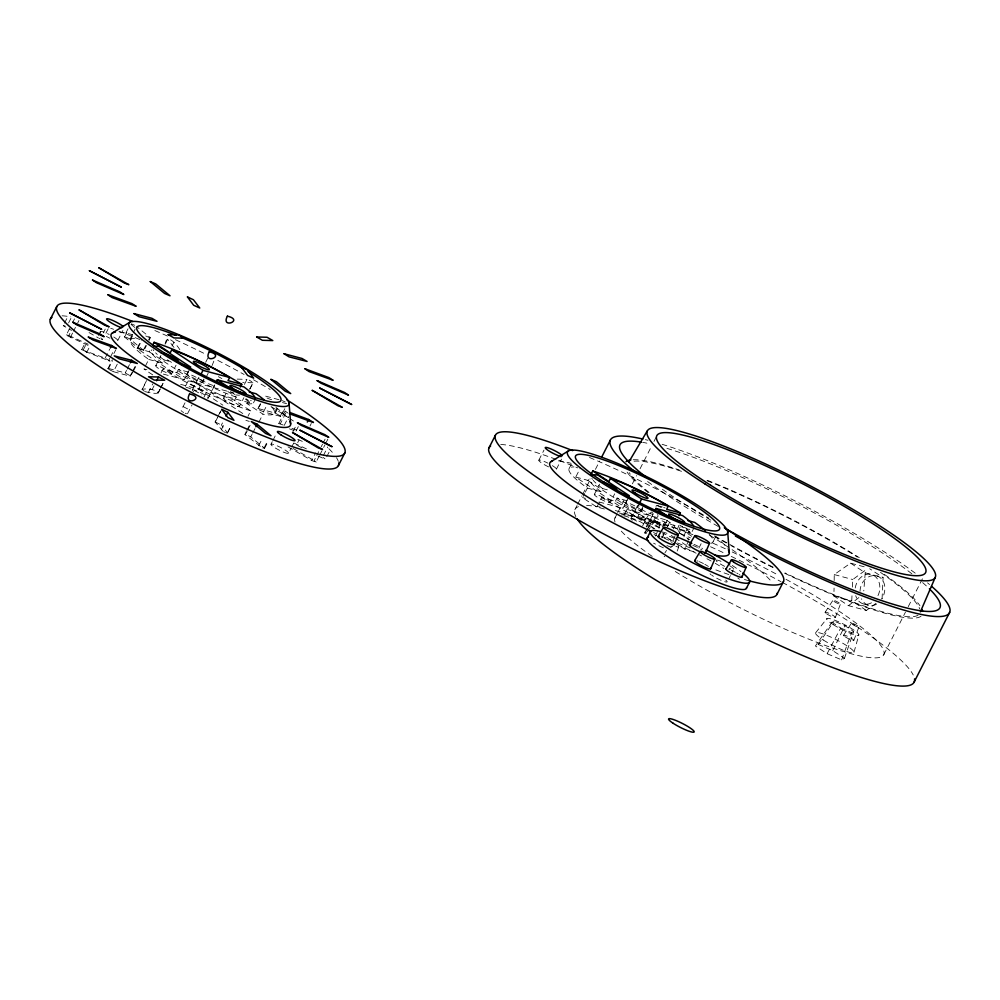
<?xml version="1.0" encoding="UTF-8"?>
<svg xmlns="http://www.w3.org/2000/svg" width="1000" height="1000" viewBox="0 0 1000 1000"><rect width="100%" height="100%" fill="white"/><g stroke="black" fill="none" stroke-linecap="round" stroke-linejoin="round"><path stroke-width="0.75" stroke-dasharray="5 3.75" d="M834.175 580.562L834.25 574.575L850.588 563.162L866.988 567.55M876.038 603.312L866.375 610.45L848.5 605.662L833.863 596L834.075 588.05M69.6 328.537L66.375 334.862L66.9 335.55L91.112 346.8M866.375 610.45L851.737 600.788L852.113 593.2M852.412 587.125L852.788 579.538L867.262 568.837M882.062 598.85L883.112 577.6L869.7 568.75M850.588 563.162L865.225 572.812L863.775 590.95M146.575 380.562L142.062 389.412L144.375 391.25M145.137 391.65C168.912 397.388 154 386.575 142.062 389.412M249.887 389.062L253.137 382.6L249.262 380.138M683.988 536.875L686.413 528.162M854.013 652.225L858.863 634.837M128.025 328.812L124.162 336.388L124.575 337.038L137.988 347.9L142.062 350.15L143.887 350.6L146.463 345.538M143.887 350.6L129.575 338.738L124.162 336.388M149.037 340.487L150.225 337.612L136.5 326.45M246.137 431.675L244.95 434.55L262.013 447.638M262.75 447.962L264.613 448.275L250.263 436.538L244.85 434.2M678.538 531.55L680.975 524.487M844.45 658.337L853.7 631.5L844.925 625.712L834.038 621.075L831.925 622.238L815.413 645.975L827.125 653.7L841.637 659.875L844.45 658.337L832.738 650.612L818.225 644.425L815.413 645.975M666.9 545.525L670.863 547.212L672.438 542.913M675.05 535.75L672.962 541.487L662.812 534.675M677.15 530.025L680.3 521.425M841.637 659.875L851.6 632.663L853.7 631.5M655.675 536.1L658.213 529.425M658.713 528.088L660.238 524.087M677.188 551.062L678.7 547.062A4.2 0.65 27 0 0 676.338 545.163M835.362 617.463L840.425 604.125M853.825 640.438L858.888 627.1M661.963 537.938L664.675 532.413M667.375 526.875L670.088 521.35M832.738 650.612L844.925 625.712M64.5 323.113L68.425 315.413M68.6 322.912L71.312 317.587M72.588 322.675L74.513 318.875M66.375 334.862L68.812 335.538L71.388 330.475M70.312 337.488L72.888 332.425M73.525 331.163L75.462 327.375M77.663 323.05L78.95 320.513M81.713 349.675L105.138 358.15L110.013 361.125L82.413 350.438L81.713 349.675L85.588 342.088M83.25 349.925L86.463 343.612M86.6 352.65L89.812 346.325M98.425 335.475L100.363 331.688M103.312 332.875L105.25 329.087M105.938 333.188L108.513 328.125M105.138 358.15L109.637 349.3M117.762 340.562L122.912 330.45M108.488 360.875L109.775 358.338M110.412 357.075L114.288 349.487M113.875 353.55L115.812 349.75M107.9 368.725L112.3 359.675M107.788 368.512L108.562 368.488L112.425 360.9M124.575 337.038L128.45 329.45M108.637 369.35L113.438 371.7L117.3 364.113M130.05 339.087L132.625 334.038M133.275 332.775L135.2 328.975M130.325 340.225L132.9 335.175M190.1 368.338L184.3 379.712L137.037 348.537L141.875 339.05M108.562 368.488L125.225 372.95L126.525 370.412M127.163 369.15L129.738 364.1M137.988 347.9L141.213 341.575M113.438 371.7L130.113 376.163L132.037 372.375M132.688 371.112L135.912 364.787M143.463 349.963L146.037 344.9M148.613 339.85L149.9 337.312M130.113 376.163L132.812 372.337M133.45 371.075L136.675 364.75M137.037 348.537A80.775 12.5 27 0 1 149.288 351.812L150.662 349.1M145.312 366.2L148.763 359.425A80.775 12.5 27 0 1 135.363 338.275M165.075 344.25C166.838 331.388 178.45 347 179.975 349.975M142.275 389.375L146.137 381.788M165.812 343.175L167.65 339.2M155.775 365.637L160.925 355.525M148.763 359.425L162.488 363.1L164.088 359.938L171.5 361.925M148.2 392.788L152.713 383.938M172.05 345.975L173.975 342.175M152.1 389.637L154.025 385.85M161.012 372.95L163.088 368.888L177.325 372.875A57.438 8.888 27 0 0 234.2 400.112L250.725 410.863L247.963 416.275M158.025 393.05L159.963 389.25M160.6 387.987L163.175 382.938M158.238 393L160.162 389.212M160.812 387.95L163.388 382.887M171.55 374A8.975 1.388 27 0 0 160.975 367.038A8.975 1.388 27 0 0 158.45 368.425A8.975 1.388 27 0 0 171.55 374L176.05 365.163M176.812 372.55L178.425 369.4L191.75 372.962M187.037 374.012L188.325 371.475M185.387 386.362L187.963 381.3M185.025 402.812L181.075 410.562L181.713 411.3M205.675 362.287L207.7 358.338M192.362 389.787L198.8 377.137A8.975 1.388 27 0 0 206.275 382.663A8.975 1.388 27 0 0 214.688 385.15M149.288 351.812L196.537 382.987L199.125 377.938M180.688 384.363L198.625 389.162L203.787 379.05M202.812 382.375A8.975 1.388 27 0 0 192.25 375.4A8.975 1.388 27 0 0 189.713 376.8A8.975 1.388 27 0 0 202.812 382.375L204.1 379.837M187.475 413.825L192.075 404.812M206.275 376.925L208.212 373.137M212.075 365.55L213.837 361.175M203.988 397.175L207.213 390.85M242.8 413.512L210.875 392.438L214.737 384.862M208.137 398.15L214.575 385.513M223.625 398.15L226.85 391.825M223.162 431.375L215.113 421.987L217.688 416.925M218.337 415.662L220.263 411.875M215.2 422.175L219.062 414.6M219.713 413.325L221.65 409.538M226.125 432.775L227.525 432.962L221.45 424.975L223.375 421.188M234.65 400.262L236.262 397.1L227.162 391.1M221.188 429.975L225.062 422.388M244.4 384.425L246.975 379.375L248.538 379.825M239.4 406.512A8.975 1.388 27 0 0 228.837 399.538A8.975 1.388 27 0 0 226.3 400.938A8.975 1.388 27 0 0 239.4 406.512L243.912 397.663M227.438 432.775L231.3 425.188M249.688 389.1L253.113 382.738M227.525 432.962L231.388 425.375M271.913 407.15A80.775 12.5 27 0 1 262.962 414.137L246.887 403.525L248.487 400.375L249.975 400.588A57.438 8.888 27 0 0 251.275 400.675M253.487 402.85L255.1 399.688M246.775 430.4L250 424.087M284.812 408.7L280.938 416.275L280.175 416.312L263.5 411.85L259.288 409.888L257.85 408.663L260.425 403.612M245.275 434.837L247.2 431.05M247.85 429.787L250.425 424.725M257.85 408.663L261.2 403.575M250.738 436.9L252.025 434.363M252.675 433.1L255.25 428.05M263.5 411.85L266.725 405.538M258.825 422.262L262.962 414.137M274.513 412.962L277.087 407.912M258.675 445.712L262.538 438.125M258.625 408.638L275.3 413.1L277.875 408.038M264.15 447.762L268.012 440.175M280.175 416.312L284.037 408.725M264.575 448.4L268.438 440.825M278.712 423.663L285.163 411.025L286.688 411.287L280.25 423.925L278.712 423.663L279.962 424.8M270.975 444.225L272.262 441.7M272.9 440.438L276.125 434.113M284.237 425.375L288.75 416.525M292.962 431.662L296.188 425.337M296.038 431.075L298.612 426.025M288.538 453.225A9.875 1.525 27 0 0 276.062 445.35A9.875 1.525 27 0 0 274.662 447.6A9.875 1.525 27 0 0 288.538 453.225L291.112 448.175M291.762 446.912L293.7 443.113M301.863 447.8L296.475 445.05L299.05 439.988M310 426.012L311.288 423.488M319.363 455.8L316.025 462.212L311.712 460.487L315.575 452.9M316.15 462.125L314.163 460.55L316.1 456.763M316.75 455.5L318.675 451.7M321.213 446.737L322.5 444.2M323.137 442.938L325.075 439.15M320.012 454.538L321.95 450.75M323.65 447.413L324.938 444.875M325.575 443.612L328.15 438.562M323.35 455.562L327.725 446.987M326.75 456.737L330.675 449.038M538.825 460.213L543.987 450.1M556.4 469.212L561.55 459.1M568.962 468.875L571.538 463.825M628.737 496.987L622.938 508.363L575.688 477.188L580.513 467.7M575.688 477.188A80.775 12.5 27 0 1 587.925 480.462L589.3 477.75M574.888 509.7L577.013 505.525M577.712 504.137L581.962 495.788M582.675 494.4L590.475 479.1M595.425 469.375L599.675 461.025M604.375 509.012L596.9 507.013A80.775 12.5 27 0 1 582.562 497.562L584.637 493.5M585.325 492.137L587.4 488.075A80.775 12.5 27 0 1 574 466.925M594.412 494.288L599.562 484.175M587.4 488.075L601.125 491.75L602.737 488.587L610.138 490.575M596.9 507.013L601.725 497.537L615.962 501.525A57.438 8.888 27 0 0 664.362 525.625M610.188 502.65A8.975 1.388 27 0 0 599.625 495.688A8.975 1.388 27 0 0 597.087 497.075A8.975 1.388 27 0 0 610.188 502.65L614.688 493.812M615.45 501.2L617.062 498.05L630.388 501.613M614.925 518.088L617.013 513.987M617.712 512.612L624.7 498.913M632.375 483.85L636.562 475.637M640.05 468.787L651.213 446.875M654 441.4L656.1 437.287M625.675 502.663L626.962 500.125M624.025 515.013L626.6 509.95M631 518.438L637.45 505.788M587.925 480.462L635.188 511.637L638.4 505.312M619.325 513.013L637.275 517.812L643.713 505.175M641.45 511.025A8.975 1.388 27 0 0 630.887 504.05A8.975 1.388 27 0 0 628.35 505.45A8.975 1.388 27 0 0 641.45 511.025L642.738 508.488M642.638 525.825L645.85 519.5M646.775 526.8L653.375 513.513M662.262 526.8L666.137 519.212M673.3 528.913L674.9 525.75L664.513 518.9M678.037 535.163L682.55 526.312M691.712 536.263L685.525 532.175L687.138 529.025L688.625 529.237A57.438 8.888 27 0 0 689.912 529.325M692.138 531.5L693.737 528.337M674.312 542.25L684.525 549L688.675 540.862M698.838 548.2L701.6 542.788M713.15 541.613L715.738 536.562M729.112 578.088L730.4 575.562M731.05 574.3L733.625 569.237M883.825 654.587L905.45 612.137M908.25 606.65L922.9 577.9M664.925 524.825L669.212 516.712M827.125 653.7L840.713 628.025L831.925 622.238M644.925 532.238L647.262 528.663M648.05 527.463L652.738 520.3M664.95 552.825L666.513 550.425M825.113 612.275L832.925 600.337M843.575 635.25L851.4 623.3M647.438 531.763L658.263 515.788M818.225 644.425L834.038 621.075M646.375 530.812L644.638 533.3L646.513 532.275M647.237 529.562L657.675 514.562M644.788 520.225L651.35 511.962M815.638 632.788L826.875 618.638M215.113 421.987L221.45 424.975M858.85 597.6L848.5 605.662M670.863 547.212L672.738 546.188M183.1 406.6L189.5 409.862M230.712 391.75L235.075 394.712M150.325 337.962L144.913 335.613M237.15 379.113L246.975 379.375M252.9 382.775L242.7 382.463M239.45 395.238L235.725 394.95M246.887 403.525L248.375 403.738A57.438 8.888 27 0 0 253.6 401.112M685.525 532.175L687.013 532.388A57.438 8.888 27 0 0 692.237 529.763M278.962 399.712L265.062 395.988C263.463 397.025 271.025 399.85 272.725 399.95M282.45 402.562L286.613 403.675M146.912 369.712L143.925 368.913A80.775 12.5 27 0 0 153.125 375.125M163.363 374.113L184.3 379.712M196.537 382.987L233.925 392.987M210.875 392.438L251.25 403.25A80.775 12.5 27 0 0 244.488 398.625M865.225 572.812L883.112 577.6M582.562 497.562L585.562 498.363M599.012 501.962L622.938 508.363M635.188 511.637L668.075 520.438M834.25 574.575L852.788 579.538M833.863 596L851.737 600.788M863.5 603.938L868.737 605.337M131.225 323.787L134.7 325.288M275.3 413.1L280.938 416.275M125.225 372.95L130.875 376.125M674.9 525.75L674.45 525.6A57.438 8.888 27 0 1 617.575 498.363L617.062 498.05M236.262 397.1L235.812 396.95A57.438 8.888 27 0 1 178.938 369.712L178.425 369.4M101.25 339.288L102.713 339.5L101.975 338.725M186.513 413.738L185.175 413.237M280.25 423.925L283.163 425.025M291.925 428.312L297.762 430.5M289.438 428.837L295.275 431.025M65.15 326.012L63.212 325.65L71.55 330.438M282.312 400.637L285.262 402.013M654.038 534.575L656.688 535.7M840.713 628.025L851.6 632.663M171.525 362.35L167.288 359.825M68.812 335.538L88.225 344.225M297.738 439.325L303.288 441.812M225.438 432.512L223.912 431.788M99.025 338.275L99.8 338.663M306.413 448.862L293.587 442.875L296.475 445.05M318.025 456.025L325.462 459.275L323.325 457.5M287.8 412.975L285.163 411.025M183.637 412.488L182.25 411.675M293.087 448.438L314.163 460.55M89.05 332.575L98.275 337.863M288 446.863L311.712 460.487M100.738 337.938L101.412 338.338M684.538 527.3L687.138 529.025M679.475 532.987L689.362 539.513A80.775 12.5 27 0 1 685.75 538.312M659.725 527.837L649.513 521.087L689.887 531.9A80.775 12.5 27 0 0 679.425 524.875M671.225 535.413L673.775 537.1M675.062 537.95L687.825 546.375M637.275 517.812L653.875 528.775M245.9 398.65L248.487 400.375M198.625 389.162L222.9 405.175M602.737 488.587L602.35 488.312A57.438 8.888 27 0 1 593.25 480.363M601.125 491.75L600.737 491.475A57.438 8.888 27 0 1 590.075 478.875M164.088 359.938L163.7 359.663A57.438 8.888 27 0 1 155.625 352.837M162.488 363.1L162.1 362.825A57.438 8.888 27 0 1 151.938 349.837M131.025 324.387L135.488 328.013M174 347.45L167.738 339.387M575.862 516.638A190.275 29.438 27 0 1 578.438 506.65M586.587 505.538A190.275 29.438 27 0 1 600.425 507.1M615.237 510.513A190.275 29.438 27 0 1 660.013 525.462M680 533.45A190.275 29.438 27 0 1 690.425 537.85M710.562 546.75A190.275 29.438 27 0 1 725.675 553.763M731.225 556.4A190.275 29.438 27 0 1 781.012 581.675M782.362 582.4A190.275 29.438 27 0 1 913.225 675M921.05 616.188A166.938 25.825 27 0 1 784 572.938M773.025 567.575A166.938 25.825 27 0 1 730.9 545.55M726.237 542.975A166.938 25.825 27 0 1 715.962 537.137M648.188 492.663A166.938 25.825 27 0 1 627.087 472.1M633.212 459.75A166.938 25.825 27 0 1 679.262 469.938M707.55 480.4A166.938 25.825 27 0 1 859.262 557.65M884.425 574.412A166.938 25.825 27 0 1 919.963 605.775M674.038 538.15A21.538 3.337 27 0 1 662.475 532.975M654.8 528.737A21.538 3.337 27 0 1 645.05 519.975A21.538 3.337 27 0 1 661.475 525.062M656 506.362A17.95 2.775 27 0 1 658.812 505.913M659.837 506.163A17.95 2.775 27 0 1 662.275 506.912M663.65 507.413A17.95 2.775 27 0 1 665.125 507.987M710.875 520.188A179.513 27.775 27 0 1 661.787 488.888M642.638 442.35A179.513 27.775 27 0 1 646.875 443.162M666.912 448.363A179.513 27.775 27 0 1 913.675 575.2M922.625 582.587A179.513 27.775 27 0 1 928.4 587.863M918.125 615.125A164.075 25.387 27 0 1 785.013 572.925M773.025 567.087A164.075 25.387 27 0 1 729.338 544.175M726.825 542.775A164.075 25.387 27 0 1 714.75 535.9M649.05 492.425A164.075 25.387 27 0 1 629.163 472.575M634.075 461.225A164.075 25.387 27 0 1 682.763 471.763M706.975 480.725A164.075 25.387 27 0 1 857.387 557.087M880.487 572.375A164.075 25.387 27 0 1 919.712 608.962M860.013 591.325A15.237 12.8 -77 0 1 870.037 576.225L873.35 575.525A15.263 12.412 -75.6 0 1 879.562 577.175A15.263 11.975 -74.4 0 1 884.325 584.087L884.7 585.9A15.237 11.5 -73.4 0 1 881.725 599.05M718.225 526.462A190.275 29.438 27 0 1 647.438 481.425M645.4 439.637A190.275 29.438 27 0 1 647.987 440.288M662.113 444.3A190.275 29.438 27 0 1 915.575 573.438M927.537 582.863A190.275 29.438 27 0 1 929.562 584.562M785.975 579.312A150.787 23.325 27 0 1 871.75 657.763A150.787 23.325 27 0 1 674.488 571.025M652.212 556.4A150.787 23.325 27 0 1 619.663 529.312M615.025 521.975A150.787 23.325 27 0 1 616.487 516.312M621.213 514.925A150.787 23.325 27 0 1 692.962 534.75M712.812 543.138A150.787 23.325 27 0 1 725.7 548.938M732.237 551.975A150.787 23.325 27 0 1 778.275 575.125M876.525 604.15A15.237 11.5 -73.4 0 1 875.013 604.9L873.475 605.4A15.263 11.975 -74.4 0 1 865.875 604.05A15.263 12.412 -75.6 0 1 861.488 598.812M678.7 547.062A4.2 0.65 27 0 1 675.9 546.325M646.388 533.725A5.75 0.887 27 0 1 646.087 532.25M664.85 556.688A5.75 0.887 27 0 1 664.188 556.2M855.225 588.013A15.263 12.2 -75 0 1 872.113 574.688A15.263 12.2 -75 0 1 877.8 596.038M871.488 602.8A15.263 12.2 -75 0 1 855.688 595.688M62.075 315.8A161.562 25 27 0 1 70.763 316.85M110.662 328.237A161.562 25 27 0 1 113.575 329.288M118.938 331.275A161.562 25 27 0 1 141.75 340.35M218.375 376.688A161.562 25 27 0 1 221.863 378.537M271.038 406.587A161.562 25 27 0 1 288.163 417.488M290.3 418.913A161.562 25 27 0 1 293.425 421.012M328.837 448.675A161.562 25 27 0 1 333.35 453.5M336.512 457.738A161.562 25 27 0 1 338.312 461.362M154.863 330.538A161.562 25 27 0 1 168.5 336.525M175.438 339.688A161.562 25 27 0 1 203.663 353.212M217.8 360.387A161.562 25 27 0 1 244.1 374.475M253.45 379.738A161.562 25 27 0 1 270.138 389.487M113.737 336.987A9.875 1.525 27 0 1 116.062 340.588M109.963 338.25A9.875 1.525 27 0 1 106.388 336.425M100.588 332.45A9.875 1.525 27 0 1 109.188 334.462M250.725 410.863A80.775 12.5 27 0 1 163.088 368.888M119.725 332.188A100.525 15.55 27 0 1 132.5 334.688M275.95 407.362A100.525 15.55 27 0 1 288.688 419.575M153.812 350.675A57.438 8.888 27 0 1 153.212 349.75M249.3 421.388A80.775 12.5 27 0 1 245.888 420.337M192.25 390.138A8.975 1.388 27 0 1 201.713 393.162A8.975 1.388 27 0 1 207.488 398.212M193.637 391.575A8.975 1.388 27 0 1 192.688 390.75M186.075 387.35A10.775 1.663 27 0 1 201.8 394.888M653.325 513.812A8.975 1.388 27 0 1 642.85 510.225A8.975 1.388 27 0 1 639.237 505.95M651.95 512.362A8.975 1.388 27 0 1 652.9 513.2M630.9 518.787A8.975 1.388 27 0 1 640.35 521.812A8.975 1.388 27 0 1 646.137 526.862M632.275 520.225A8.975 1.388 27 0 1 631.325 519.4M694.075 551.688A80.775 12.5 27 0 1 684.525 549M690.325 547.9A100.525 15.55 27 0 1 676.25 542.475M673.55 541.362A100.525 15.55 27 0 1 661.55 536.2M655.812 533.6A100.525 15.55 27 0 1 653.487 532.537M558.362 460.838A100.525 15.55 27 0 1 571.138 463.338M714.587 536.013A100.525 15.55 27 0 1 727.337 548.225M623.987 515.938A10.775 1.663 27 0 1 637.888 521.862M709.112 534.225A80.775 12.5 27 0 1 711.025 543.275M659.513 527.888A80.775 12.5 27 0 1 601.725 497.537M592.45 479.325A57.438 8.888 27 0 1 591.862 478.4M500.725 444.45A161.562 25 27 0 1 577.762 467.912M657.013 505.337A161.562 25 27 0 1 663.975 509.038M709.675 535.237A161.562 25 27 0 1 729.987 548.263M732.075 549.663A161.562 25 27 0 1 771.988 582.15M729.6 565.65A9.875 1.525 27 0 1 729.237 568.4M724.625 566.337A9.875 1.525 27 0 1 716.162 560.763M716.237 560.1A9.875 1.525 27 0 1 722.663 562.013M749.237 580.837A161.562 25 27 0 1 742.038 578.787M728.825 574.55A161.562 25 27 0 1 712.45 568.612M663.413 547.837A161.562 25 27 0 1 653.587 543.225M589.487 457.475A161.562 25 27 0 1 708.775 518.138M725.725 580.05A9.875 1.525 27 0 1 723.8 581.4A9.875 1.525 27 0 1 711.8 575.262M711.062 574.712A9.875 1.525 27 0 1 710.013 573.775M552.388 465.637A9.875 1.525 27 0 1 554.7 469.237M548.612 466.9A9.875 1.525 27 0 1 538.8 460.438A9.875 1.525 27 0 1 547.825 463.113M677.163 544.612A55.65 8.612 27 0 1 696.137 553.212M699.388 554.837A55.65 8.612 27 0 1 701.562 555.938M706.912 558.737A55.65 8.612 27 0 1 711.125 561.025M715.225 563.325A55.65 8.612 27 0 1 723.875 568.475M737.775 577.962A55.65 8.612 27 0 1 739.525 579.362M662.188 531.888A55.65 8.612 27 0 1 669.212 534.062M693.95 544.288A55.65 8.612 27 0 1 702.613 548.513M732.312 565.487A55.65 8.612 27 0 1 741 571.65M692.8 545.425A8.975 1.388 27 0 1 702 549.987M728.838 569.375A8.975 1.388 27 0 1 729.987 569.788M731.263 570.312A8.975 1.388 27 0 1 735.4 572.288M736.75 573.025A8.975 1.388 27 0 1 738.012 573.763M739.15 574.487A8.975 1.388 27 0 1 740.125 575.163M661.538 537.062A8.975 1.388 27 0 1 662.75 537.525M664.062 538.088A8.975 1.388 27 0 1 669.525 540.887M670.738 541.625A8.975 1.388 27 0 1 671.8 542.325M697.05 560.837A8.975 1.388 27 0 1 698.125 561.2M699.35 561.675A8.975 1.388 27 0 1 703.438 563.562M704.812 564.288A8.975 1.388 27 0 1 708.388 566.475M653.812 521.375A4.2 0.65 27 0 0 660.1 524.175A4.2 0.65 27 0 0 655.55 521.025A4.2 0.65 27 0 0 653.812 521.375M845.037 636.725A5.75 0.887 27 0 0 853.65 640.55A5.75 0.887 27 0 0 847.412 636.237A5.75 0.887 27 0 0 845.037 636.725M823.275 639.987A21.538 3.337 27 0 0 853.888 652.55A21.538 3.337 27 0 0 827.125 635.475A21.538 3.337 27 0 0 823.275 639.987M833.238 624.637A17.95 2.775 27 0 0 858.75 635.1A17.95 2.775 27 0 0 836.45 620.875A17.95 2.775 27 0 0 833.238 624.637M852.463 624.388A4.2 0.65 27 0 0 858.763 627.188A4.2 0.65 27 0 0 854.2 624.025A4.2 0.65 27 0 0 852.463 624.388M826.575 613.763A5.75 0.887 27 0 0 835.175 617.587A5.75 0.887 27 0 0 828.95 613.275A5.75 0.887 27 0 0 826.575 613.763M834 601.413A4.2 0.65 27 0 0 840.288 604.212A4.2 0.65 27 0 0 835.738 601.062A4.2 0.65 27 0 0 834 601.413M191.337 384.4A10.775 1.663 27 0 0 207.05 391.1A10.775 1.663 27 0 0 194.375 382.738A10.775 1.663 27 0 0 191.337 384.4M629.975 513.05A10.775 1.663 27 0 0 645.688 519.75A10.775 1.663 27 0 0 633.013 511.388A10.775 1.663 27 0 0 629.975 513.05"/><path stroke-width="1.5" d="M674.062 544.688L678.25 534.875A8.263 1.275 27 0 0 667.85 528.288A8.263 1.275 27 0 0 666.625 530.15A8.263 1.275 27 0 0 678.25 534.875M705.325 553.05L709.513 543.237A8.263 1.275 27 0 0 699.112 536.663A8.263 1.275 27 0 0 697.887 538.513A8.263 1.275 27 0 0 709.513 543.237M710.65 568.825L714.85 559.012A8.263 1.275 27 0 0 704.438 552.438A8.263 1.275 27 0 0 703.213 554.288A8.263 1.275 27 0 0 714.85 559.012M741.95 577.075L746.15 567.275M920.413 611.812L935.288 577.288M50.312 319.275L56.75 306.637M110.288 348.038L111.575 345.513L116.45 348.488L93.038 340.012L88.162 337.025L111.575 345.513M130.387 362.825L131.675 360.3L137.325 363.488L119.312 358.875L114.225 355.875L131.675 360.3M152.738 345.037L154.113 342.325A80.775 12.5 27 0 1 241.75 384.312L240.362 387.013M241.75 384.312L228.025 380.637L229.638 377.475L226.925 375.85A57.438 8.888 27 0 0 174.237 350.613L171.788 349.762L170.175 352.925L154.113 342.325M156.6 380.788L158.537 377L164.7 380.225L154.262 380.087L148.5 376.775L158.537 377M201.05 374.137L202.987 370.35L229.638 377.475M216.025 382.325L217.312 379.8L243.95 386.925L245.837 388.338A57.438 8.888 27 0 1 255.362 398.625M225.95 416.125L227.887 412.337L221.65 409.25L227.9 417.612L233.962 420.325L227.887 412.337M255.9 426.788L257.188 424.25L251.287 421.55L265.6 433.425L271.012 435.763L257.188 424.25M307.288 422.038L308.575 419.513L313.463 422.488L289.337 413.713M338.413 465.525L344.862 452.875M488.95 447.925L495.4 435.288M590.688 475.05L592.75 470.975A80.775 12.5 27 0 1 680.387 512.962L679 515.662M601.8 456.85L610.312 440.175M680.387 512.962L666.663 509.288L668.275 506.125L665.562 504.5A57.438 8.888 27 0 0 612.875 479.263L610.425 478.413L608.825 481.575L592.75 470.975M639.05 504.05L641.625 499L668.275 506.125M654.663 510.975L655.95 508.45L682.588 515.575L684.488 516.987A57.438 8.888 27 0 1 693.85 526.6M647.113 538.112L650.337 531.788M746.45 588.212L749.675 581.9M777.062 594.175L783.5 581.525M914.2 681.938L949.625 612.413M628.775 462.088L647.188 431.05M658.088 536.487L663.562 527.337M689.35 544.85L694.825 535.7M694.688 560.638L700.15 551.475M725.913 569.113L731.388 559.95M112.463 332.925L129.987 322.137M551.112 461.575L568.625 450.788M181.863 364.7L190.738 367.075L159.238 346.438A57.438 8.888 27 0 0 154.262 346.4M249.213 391.925L256.075 393.762A80.775 12.5 27 0 1 264.462 400.112M621.975 493.738L629.388 495.725L597.875 475.087A57.438 8.888 27 0 0 592.188 475.325M687.85 520.575L694.712 522.413A80.775 12.5 27 0 1 705.387 530.7M289.6 412.388L308.575 419.513M610.425 478.413L641.625 499M655.95 508.45L671.538 518.737M645.013 506.037L647.613 507.75M171.788 349.762L202.987 370.35M217.312 379.8L230.3 388.375M727.712 532.05L729.287 552.587M289.075 403.4L290.65 423.938M931.513 586.237A190.275 29.438 27 0 1 911.95 612.3A190.275 29.438 27 0 1 735.4 536.05M634.525 471.475A190.275 29.438 27 0 1 642.887 439.05M914.538 678.875A190.275 29.438 27 0 1 762.025 637.225A190.275 29.438 27 0 1 577.125 518.862M929.375 588.812A179.513 27.775 27 0 1 894.875 604.775A179.513 27.775 27 0 1 725.4 528.55M646.263 477.388A179.513 27.775 27 0 1 641.3 442.125M626.013 461.688A166.938 25.825 27 0 1 630.887 459.95M922.062 609.612A166.938 25.825 27 0 1 922.575 611.287M286.837 399.812A161.562 25 27 0 1 302.9 449.988A161.562 25 27 0 1 84.812 339.087A161.562 25 27 0 1 132.762 321.463M338.7 462.912A161.562 25 27 0 1 184.438 415.387A161.562 25 27 0 1 51.975 317.375M121.725 327.738A9.875 1.525 27 0 1 108.562 321.112A9.875 1.525 27 0 1 110.675 319.637A9.875 1.525 27 0 1 123.35 326.6M289.725 421.213A100.525 15.55 27 0 1 193.162 393.312A100.525 15.55 27 0 1 115.363 332.15M164 353.162A8.975 1.388 27 0 1 175.312 358.575A8.975 1.388 27 0 1 176.2 361.213M248.188 371.662A80.775 12.5 27 0 1 261.65 399.588A80.775 12.5 27 0 1 151.188 343.862A80.775 12.5 27 0 1 176.088 335.3M181.462 337.475A80.775 12.5 27 0 1 243.113 368.575M728.363 549.862A100.525 15.55 27 0 1 714.788 555.125M651.162 531.45A100.525 15.55 27 0 1 552.375 461.087M602.638 481.812A8.975 1.388 27 0 1 613.112 486.688A8.975 1.388 27 0 1 615.975 490.075M777.375 592.95A161.562 25 27 0 1 619.538 542.238A161.562 25 27 0 1 490.625 446.025M724.338 527.737A161.562 25 27 0 1 749.237 580.837M648.4 540.75A161.562 25 27 0 1 500.337 447.15A161.562 25 27 0 1 572.65 450.6M561.138 456.6A9.875 1.525 27 0 1 547.463 449.95A9.875 1.525 27 0 1 549.65 448.413A9.875 1.525 27 0 1 562.438 455.688M742.75 573.05A55.65 8.612 27 0 1 730.788 579.625A55.65 8.612 27 0 1 665.3 546.587A55.65 8.612 27 0 1 660.163 531.388M677.425 537.1A55.65 8.612 27 0 1 691.8 543.288M705.863 550.163A55.65 8.612 27 0 1 729.762 563.837M746.513 587.612A55.65 8.612 27 0 1 690.938 569.837A55.65 8.612 27 0 1 648.575 536.962M705.337 552.788A8.975 1.388 27 0 1 704.575 553.2M700.662 552.013A8.975 1.388 27 0 1 691.15 546.875A8.975 1.388 27 0 1 690.812 544.825M741.5 576.312A8.975 1.388 27 0 1 733.863 574.612A8.975 1.388 27 0 1 726.425 568.837M673.375 543.55A8.975 1.388 27 0 1 665.3 541.75A8.975 1.388 27 0 1 659.55 536.462M710.438 568.175A8.975 1.388 27 0 1 701.9 565.9A8.975 1.388 27 0 1 695.425 560.487M72.812 322.212L76.75 324.85L104.138 336.7L100.213 334.075L72.812 322.212M92.513 280.05L96.438 282.675L123.837 294.525L119.9 291.9L92.513 280.05M297.475 422.812L301.4 425.438L328.8 437.3L324.862 434.675L297.475 422.812M317.162 380.65L321.1 383.275L348.488 395.125L344.562 392.5L317.162 380.65M168.2 334.6L173.95 337.912L184.363 338.188L178.612 334.888L168.2 334.6M256.637 336.975L262.387 340.288L272.8 340.562L267.05 337.262L256.637 336.975M150.287 281.575L164.6 293.45L170.025 295.788L155.712 283.925L150.287 281.575M270.975 379.387L285.287 391.25L290.712 393.587L276.4 381.725L270.975 379.387M89.4 270.712L121.287 287.113L89.4 270.712M69.713 312.887L101.587 329.275L69.713 312.887M209.237 351.788C202.312 365.075 226.488 355.788 209.237 351.788M227.387 316.163C220.463 329.438 244.65 320.15 227.387 316.163M189.537 393.963C182.613 407.238 206.8 397.95 189.537 393.963M319.713 388.062L351.6 404.462L319.713 388.062M300.025 430.238L331.9 446.625L300.025 430.238M134 313.6L139 316.712L157.012 321.312L151.938 318.312L134 313.6M284.062 353.75L289.062 356.863L307.075 361.463L302 358.462L284.062 353.75M187.438 296.925L193.688 305.287L199.75 308L193.4 299.738L187.438 296.925M241.35 367.075L247.6 375.438L253.65 378.15L247.312 369.888L241.35 367.075M98.837 267.775L124.412 283.062L128.85 284.688L98.837 267.775M79.138 309.938L104.725 325.225L109.15 326.863L79.138 309.938M312.262 390.387L337.85 405.675L342.287 407.312L312.262 390.387M292.575 432.562L318.15 447.85L322.587 449.487L292.575 432.562M107.987 294.775L112.025 297.55L136.15 306.312L131.975 303.625L107.987 294.775M304.988 368.775L309.025 371.55L333.15 380.312L328.975 377.625L304.988 368.775M704.837 483.862A161.562 25 27 0 0 934.638 578.337A161.562 25 27 0 0 734.262 450.312A161.562 25 27 0 0 704.837 483.862M710.588 485.225A150.787 23.325 27 0 0 925.075 573.387A150.787 23.325 27 0 0 738.062 453.9A150.787 23.325 27 0 0 710.588 485.225M673.125 723.263A14.363 2.225 27 0 0 694 732.113A14.363 2.225 27 0 0 676.95 720.913A14.363 2.225 27 0 0 673.125 723.263M281.1 434.963A9.875 1.525 27 0 0 294.988 440.588A9.875 1.525 27 0 0 282.512 432.713A9.875 1.525 27 0 0 281.1 434.963M160.85 352.675A89.75 13.887 27 0 0 288.525 405.163A89.75 13.887 27 0 0 177.2 334.038A89.75 13.887 27 0 0 160.85 352.675M232.75 388.3A8.975 1.388 27 0 0 245.85 393.875A8.975 1.388 27 0 0 235.275 386.9A8.975 1.388 27 0 0 232.75 388.3M196.15 364.15A8.975 1.388 27 0 0 209.25 369.725A8.975 1.388 27 0 0 198.688 362.762A8.975 1.388 27 0 0 196.15 364.15M599.487 481.325A89.75 13.887 27 0 0 727.163 533.812A89.75 13.887 27 0 0 615.837 462.688A89.75 13.887 27 0 0 599.487 481.325M671.388 516.95A8.975 1.388 27 0 0 684.488 522.525A8.975 1.388 27 0 0 673.925 515.55A8.975 1.388 27 0 0 671.388 516.95M634.788 492.8A8.975 1.388 27 0 0 647.887 498.375A8.975 1.388 27 0 0 637.325 491.413A8.975 1.388 27 0 0 634.788 492.8M604.3 482.45A80.775 12.5 27 0 0 719.2 529.688A80.775 12.5 27 0 0 619.012 465.675A80.775 12.5 27 0 0 604.3 482.45M733.975 562.325A8.263 1.275 27 0 0 746.025 567.463A8.263 1.275 27 0 0 736.3 561.05A8.263 1.275 27 0 0 733.975 562.325"/></g></svg>
